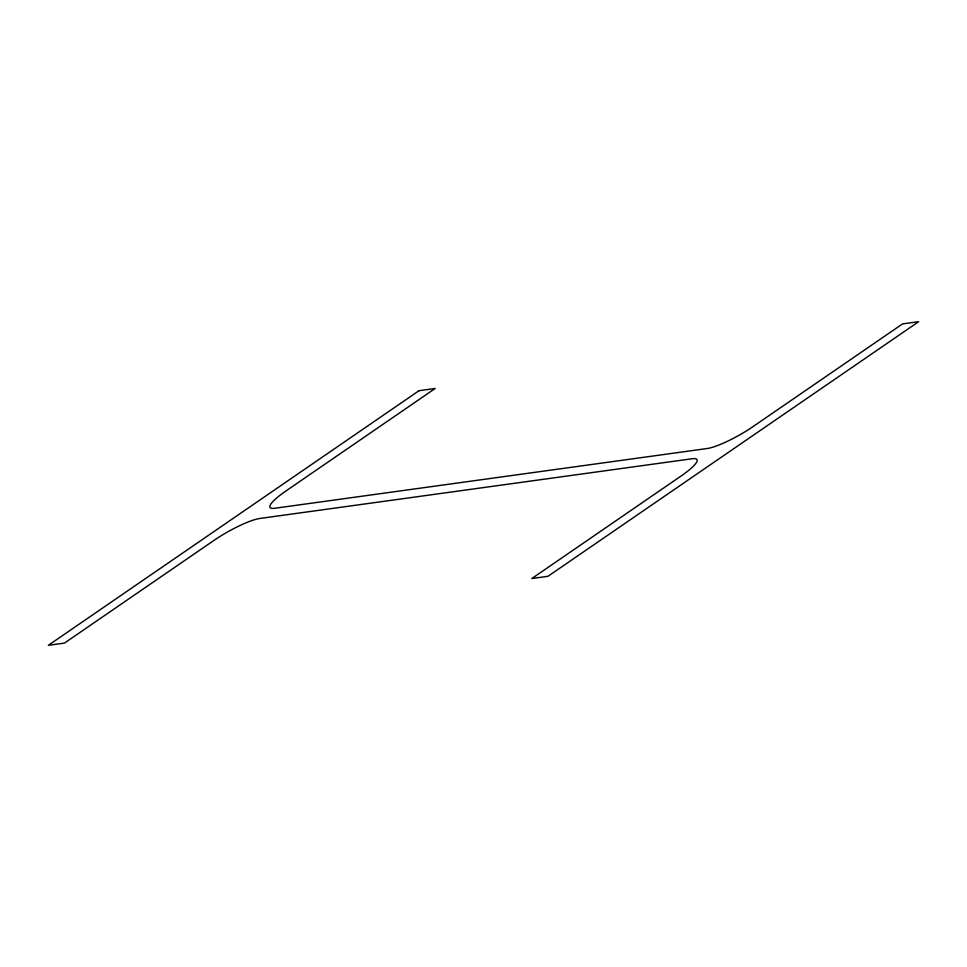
<?xml version="1.0" encoding="UTF-8"?>
<svg xmlns="http://www.w3.org/2000/svg" width="967" height="967" viewBox="0 0 967 967"><rect width="100%" height="100%" fill="white"/><g stroke="black" fill="none" stroke-linecap="round" stroke-linejoin="round"><path stroke-width="1.45" d="M419.049 390.692L48.35 645.315L64.463 643.091L213.816 540.505A38.221 7.168 -29.4 0 1 259.845 518.469L692.287 458.733A38.221 7.168 -29.4 0 1 681.179 475.945L531.826 578.532L547.951 576.308L918.65 321.685L902.537 323.909L753.184 426.495A38.221 7.168 -29.4 0 1 707.155 448.531L274.713 508.267A38.221 7.168 -29.4 0 1 285.821 491.055L435.174 388.468L419.049 390.692"/></g></svg>
